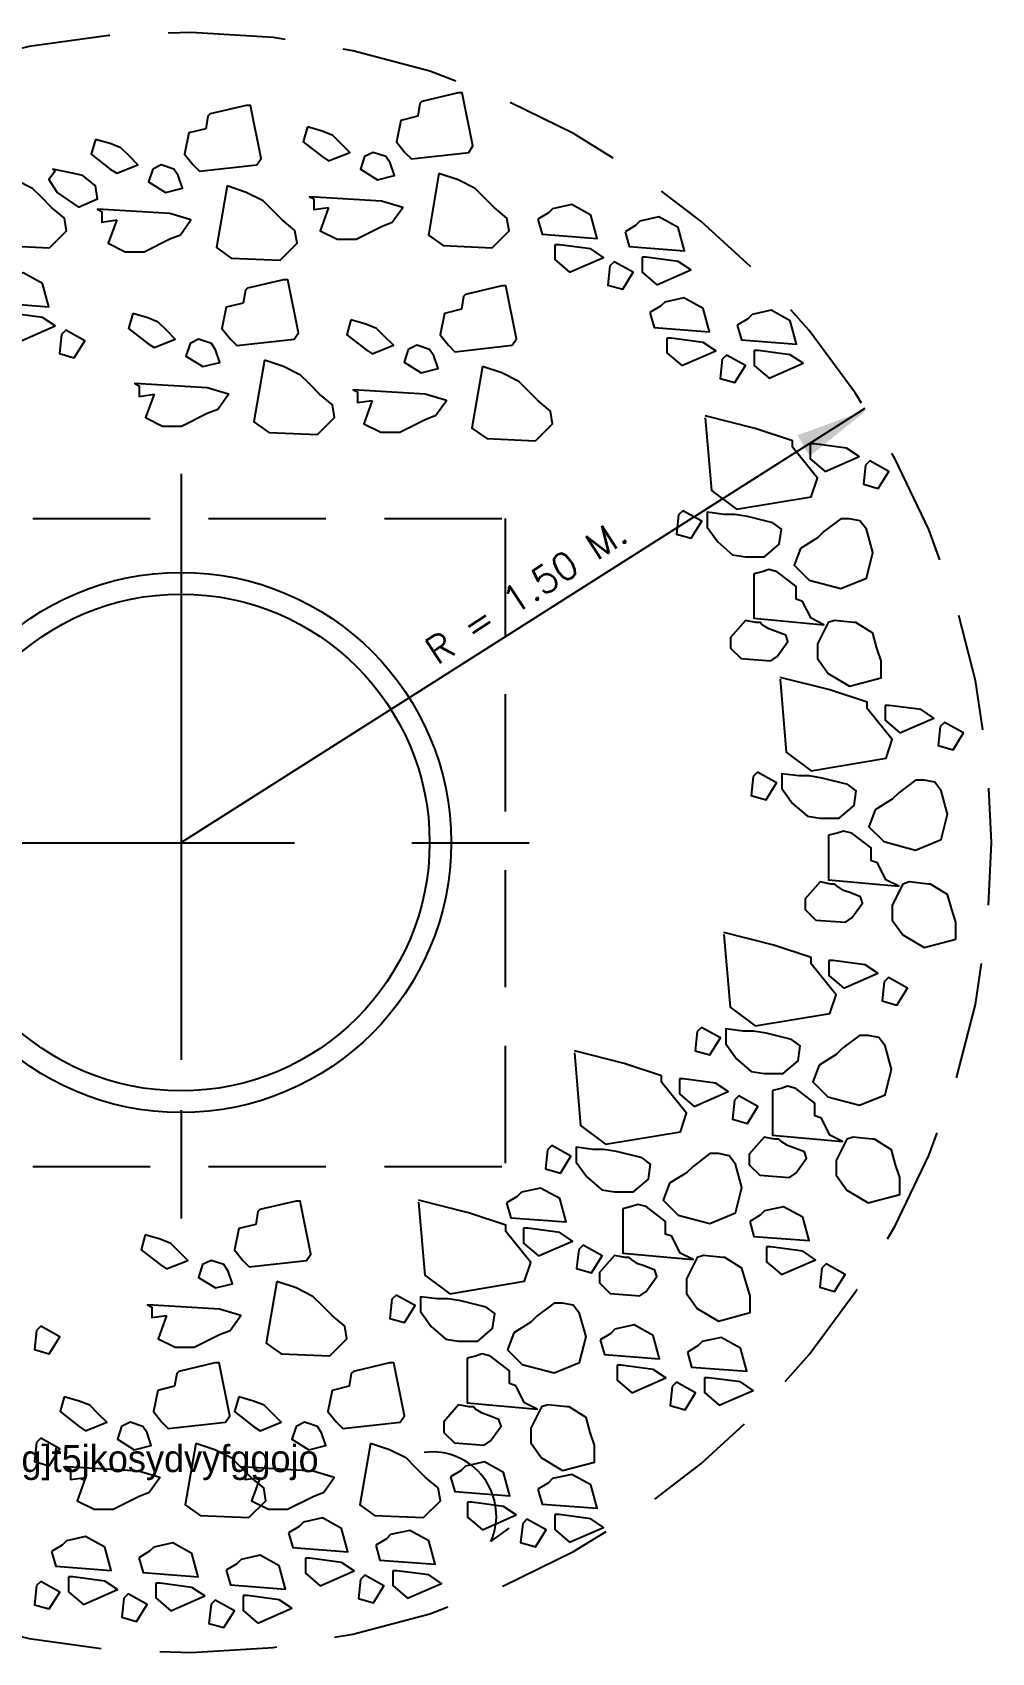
# Model space of a CAD drawing. Header units: inches. Extents: x -2548 to -2391, y 2200 to 2352.
# Drawn here: x -2460.54 to -2458.495, y 2324.824 to 2328.28 of the extents above; entities that cross this region are included whole.
import ezdxf

# ---------------------------------------------------------------- set-up
doc = ezdxf.new("R2010")
doc.units = ezdxf.units.IN
doc.header["$MEASUREMENT"] = 0
doc.linetypes.add('CENTER', pattern=[2, 1.25, -0.25, 0.25, -0.25])
doc.linetypes.add('HIDDEN', pattern=[0.375, 0.25, -0.125])
for name, color, linetype in [('1', 7, 'Continuous'), ('2', 2, 'Continuous'), ('3', 3, 'Continuous'), ('4', 4, 'Continuous')]:
    doc.layers.add(name, color=color, linetype=linetype)
doc.styles.add('ROMANS', font='romans', dxfattribs={"height": 0.1})
doc.styles.add('THAI', font='thai2')

msp = doc.modelspace()

# ---------------------------------------------------------------- linework, layer by layer
at = {"layer": '1'}
for p, q in [((-2460.22348, 2326.55207), (-2458.76469, 2327.47831)), ((-2460.22348, 2325.98123), (-2460.22348, 2325.74992))]:
    msp.add_line(p, q, dxfattribs=at)
at = {"layer": '1', "linetype": 'CENTER'}
msp.add_line((-2460.22348, 2327.33841), (-2460.22348, 2325.98123), dxfattribs=at)
at = {"layer": '1'}
for points in [[(-2459.7189, 2328.10112), (-2459.7551, 2328.09207), (-2459.76415, 2328.04685), (-2459.74605, 2328.02424), (-2459.73248, 2328.01067), (-2459.61029, 2328.02424), (-2459.60124, 2328.0378), (-2459.62386, 2328.15086), (-2459.63292, 2328.15086), (-2459.70985, 2328.13277), (-2459.71437, 2328.12825)], [(-2460.17068, 2328.07456), (-2460.20688, 2328.06551), (-2460.21593, 2328.02029), (-2460.19783, 2327.99768), (-2460.18425, 2327.98411), (-2460.06207, 2327.99768), (-2460.05301, 2328.01125), (-2460.07564, 2328.12431), (-2460.08469, 2328.12431), (-2460.16163, 2328.10622), (-2460.16615, 2328.10169)], [(-2459.95422, 2328.0785), (-2459.96328, 2328.04685), (-2459.92255, 2328.01519), (-2459.90897, 2328.00615), (-2459.86371, 2328.02424), (-2459.88182, 2328.04232), (-2459.89992, 2328.06041), (-2459.92255, 2328.06946), (-2459.95422, 2328.0785)], [(-2460.406, 2328.05195), (-2460.41505, 2328.02029), (-2460.37432, 2327.98863), (-2460.36075, 2327.97959), (-2460.31549, 2327.99768), (-2460.33359, 2328.01577), (-2460.3517, 2328.03386), (-2460.37432, 2328.0429), (-2460.406, 2328.05195)], [(-2460.28381, 2327.98863), (-2460.29286, 2327.9615), (-2460.25666, 2327.93889), (-2460.22046, 2327.94793), (-2460.22951, 2327.97507), (-2460.23856, 2327.98863), (-2460.26571, 2327.99768)], [(-2459.83204, 2328.01519), (-2459.84109, 2327.98806), (-2459.80488, 2327.96544), (-2459.76868, 2327.97449), (-2459.77773, 2328.00162), (-2459.78678, 2328.01519), (-2459.81393, 2328.02424)], [(-2460.61706, 2327.97901), (-2460.63969, 2327.84786), (-2460.60801, 2327.82525), (-2460.50393, 2327.82073), (-2460.46772, 2327.85691), (-2460.47225, 2327.88404), (-2460.4994, 2327.90665), (-2460.52203, 2327.92926), (-2460.54013, 2327.94735), (-2460.57633, 2327.96544)], [(-2460.49199, 2327.98411), (-2460.50556, 2327.96602), (-2460.48746, 2327.93889), (-2460.44221, 2327.90723), (-2460.40148, 2327.92532), (-2460.406, 2327.95245), (-2460.43315, 2327.97507), (-2460.45578, 2327.97959), (-2460.49651, 2327.98863)], [(-2459.67364, 2327.97901), (-2459.69627, 2327.84786), (-2459.66459, 2327.82525), (-2459.56051, 2327.82073), (-2459.5243, 2327.85691), (-2459.52883, 2327.88404), (-2459.55598, 2327.90665), (-2459.57861, 2327.92926), (-2459.59671, 2327.94735), (-2459.63292, 2327.96544)], [(-2460.12542, 2327.95245), (-2460.14805, 2327.8213), (-2460.11637, 2327.79869), (-2460.01229, 2327.79417), (-2459.97608, 2327.83035), (-2459.98061, 2327.85748), (-2460.00776, 2327.8801), (-2460.03039, 2327.90271), (-2460.04849, 2327.9208), (-2460.08469, 2327.93889)], [(-2459.90897, 2327.90665), (-2459.92707, 2327.85691), (-2459.89087, 2327.83882), (-2459.85014, 2327.83882), (-2459.79583, 2327.86595), (-2459.77321, 2327.875), (-2459.75058, 2327.90665), (-2459.79583, 2327.92022), (-2459.9497, 2327.92926), (-2459.94065, 2327.92474), (-2459.94065, 2327.90213)], [(-2460.36075, 2327.8801), (-2460.37885, 2327.83035), (-2460.34265, 2327.81226), (-2460.30192, 2327.81226), (-2460.24761, 2327.83939), (-2460.22498, 2327.84844), (-2460.20236, 2327.8801), (-2460.24761, 2327.89366), (-2460.40148, 2327.90271), (-2460.39243, 2327.89818), (-2460.39243, 2327.87557)], [(-2459.46297, 2327.88144), (-2459.45392, 2327.84979), (-2459.33626, 2327.84074), (-2459.34983, 2327.89049), (-2459.39056, 2327.9131), (-2459.43129, 2327.90405), (-2459.44034, 2327.89501)], [(-2459.27694, 2327.85489), (-2459.26789, 2327.82323), (-2459.15023, 2327.81418), (-2459.16381, 2327.86393), (-2459.20454, 2327.88654), (-2459.24526, 2327.8775), (-2459.25432, 2327.86845)], [(-2459.42677, 2327.82717), (-2459.42677, 2327.79552), (-2459.39509, 2327.76838), (-2459.32268, 2327.80004), (-2459.32268, 2327.80004), (-2459.34983, 2327.81813), (-2459.41771, 2327.82717)], [(-2459.3091, 2327.78195), (-2459.31363, 2327.74125), (-2459.28195, 2327.7322), (-2459.25932, 2327.76838), (-2459.30005, 2327.79099)], [(-2459.24074, 2327.80062), (-2459.24074, 2327.76896), (-2459.20906, 2327.74182), (-2459.13665, 2327.77348), (-2459.13665, 2327.77348), (-2459.16381, 2327.79157), (-2459.23169, 2327.80062)], [(-2460.63228, 2327.73538), (-2460.62322, 2327.70372), (-2460.50556, 2327.69468), (-2460.51914, 2327.74442), (-2460.55987, 2327.76703), (-2460.6006, 2327.75799), (-2460.60965, 2327.74894)], [(-2460.09095, 2327.70276), (-2460.12716, 2327.69371), (-2460.13621, 2327.64849), (-2460.1181, 2327.62588), (-2460.10453, 2327.61231), (-2459.98234, 2327.62588), (-2459.97329, 2327.63944), (-2459.99592, 2327.7525), (-2460.00497, 2327.7525), (-2460.0819, 2327.73442), (-2460.08643, 2327.72989)], [(-2459.62589, 2327.68948), (-2459.66209, 2327.68043), (-2459.67114, 2327.63521), (-2459.65304, 2327.6126), (-2459.63946, 2327.59903), (-2459.51727, 2327.6126), (-2459.50822, 2327.62617), (-2459.53085, 2327.73923), (-2459.5399, 2327.73923), (-2459.61684, 2327.72114), (-2459.62136, 2327.71661)], [(-2459.22379, 2327.68226), (-2459.21474, 2327.65061), (-2459.09708, 2327.64156), (-2459.11066, 2327.69131), (-2459.15139, 2327.71392), (-2459.19211, 2327.70488), (-2459.20117, 2327.69583)], [(-2459.03777, 2327.65571), (-2459.02872, 2327.62405), (-2458.91105, 2327.615), (-2458.92463, 2327.66475), (-2458.96536, 2327.68736), (-2459.00609, 2327.67832), (-2459.01514, 2327.66927)], [(-2460.59607, 2327.68111), (-2460.59607, 2327.64945), (-2460.56439, 2327.62232), (-2460.49199, 2327.65397), (-2460.49199, 2327.65397), (-2460.51914, 2327.67206), (-2460.58702, 2327.68111)], [(-2460.32628, 2327.68015), (-2460.33533, 2327.64849), (-2460.2946, 2327.61683), (-2460.28102, 2327.60779), (-2460.23577, 2327.62588), (-2460.25387, 2327.64397), (-2460.27197, 2327.66206), (-2460.2946, 2327.6711), (-2460.32628, 2327.68015)], [(-2459.86121, 2327.66687), (-2459.87026, 2327.63521), (-2459.82953, 2327.60355), (-2459.81596, 2327.59451), (-2459.7707, 2327.6126), (-2459.7888, 2327.63069), (-2459.80691, 2327.64878), (-2459.82953, 2327.65782), (-2459.86121, 2327.66687)], [(-2460.47841, 2327.63588), (-2460.48294, 2327.59518), (-2460.45126, 2327.58614), (-2460.42863, 2327.62232), (-2460.46936, 2327.64493)], [(-2460.20409, 2327.61683), (-2460.21314, 2327.5897), (-2460.17694, 2327.56709), (-2460.14073, 2327.57613), (-2460.14978, 2327.60326), (-2460.15883, 2327.61683), (-2460.18599, 2327.62588)], [(-2459.18759, 2327.62799), (-2459.18759, 2327.59634), (-2459.15591, 2327.5692), (-2459.0835, 2327.60086), (-2459.0835, 2327.60086), (-2459.11066, 2327.61895), (-2459.17854, 2327.62799)], [(-2459.73902, 2327.60355), (-2459.74807, 2327.57642), (-2459.71187, 2327.55381), (-2459.67567, 2327.56285), (-2459.68472, 2327.58999), (-2459.69377, 2327.60355), (-2459.72092, 2327.6126)], [(-2459.06993, 2327.58277), (-2459.07445, 2327.54207), (-2459.04277, 2327.53302), (-2459.02015, 2327.5692), (-2459.06088, 2327.59181)], [(-2459.00156, 2327.60144), (-2459.00156, 2327.56978), (-2458.96988, 2327.54265), (-2458.89748, 2327.5743), (-2458.89748, 2327.5743), (-2458.92463, 2327.59239), (-2458.99251, 2327.60144)], [(-2460.0457, 2327.58065), (-2460.06832, 2327.4495), (-2460.03665, 2327.42689), (-2459.93256, 2327.42237), (-2459.89636, 2327.45855), (-2459.90088, 2327.48568), (-2459.92803, 2327.50829), (-2459.95066, 2327.53091), (-2459.96876, 2327.549), (-2460.00497, 2327.56709)], [(-2459.58063, 2327.56737), (-2459.60326, 2327.43622), (-2459.57158, 2327.41361), (-2459.46749, 2327.40909), (-2459.43129, 2327.44527), (-2459.43582, 2327.4724), (-2459.46297, 2327.49502), (-2459.4856, 2327.51763), (-2459.5037, 2327.53572), (-2459.5399, 2327.55381)], [(-2460.28102, 2327.50829), (-2460.29912, 2327.45855), (-2460.26292, 2327.44046), (-2460.22219, 2327.44046), (-2460.16788, 2327.46759), (-2460.14526, 2327.47664), (-2460.12263, 2327.50829), (-2460.16788, 2327.52186), (-2460.32175, 2327.53091), (-2460.3127, 2327.52638), (-2460.3127, 2327.50377)], [(-2459.81596, 2327.49502), (-2459.83406, 2327.44527), (-2459.79785, 2327.42718), (-2459.75713, 2327.42718), (-2459.70282, 2327.45431), (-2459.68019, 2327.46336), (-2459.65756, 2327.49502), (-2459.70282, 2327.50858), (-2459.85669, 2327.51763), (-2459.84763, 2327.5131), (-2459.84763, 2327.49049)], [(-2458.88197, 2327.40226), (-2458.88197, 2327.3706), (-2458.8503, 2327.34347), (-2458.77789, 2327.37512), (-2458.77789, 2327.37512), (-2458.80504, 2327.39321), (-2458.87292, 2327.40226)], [(-2458.76431, 2327.35703), (-2458.76884, 2327.31633), (-2458.73716, 2327.30729), (-2458.71453, 2327.34347), (-2458.75526, 2327.36608)], [(-2459.16294, 2327.2508), (-2459.16747, 2327.2101), (-2459.13579, 2327.20106), (-2459.11316, 2327.23724), (-2459.15389, 2327.25985)], [(-2459.10189, 2327.24734), (-2459.10189, 2327.22473), (-2459.07927, 2327.19307), (-2459.04759, 2327.16594), (-2459.02044, 2327.16141), (-2458.97971, 2327.16141), (-2458.94803, 2327.18855), (-2458.9435, 2327.22021), (-2458.9616, 2327.23377), (-2459.01591, 2327.24734), (-2459.04306, 2327.25186), (-2459.06569, 2327.25186), (-2459.10189, 2327.25639)], [(-2458.90277, 2327.1795), (-2458.91635, 2327.14332), (-2458.88467, 2327.11167), (-2458.81679, 2327.09358), (-2458.76248, 2327.11619), (-2458.74891, 2327.17046), (-2458.76248, 2327.22021), (-2458.77606, 2327.2383), (-2458.79869, 2327.24282), (-2458.81679, 2327.24282), (-2458.85299, 2327.21568), (-2458.86657, 2327.20212)], [(-2459.00233, 2327.12523), (-2459.00233, 2327.03026), (-2458.85299, 2327.0167), (-2458.88015, 2327.03026), (-2458.89825, 2327.06644), (-2458.91182, 2327.07097), (-2458.91182, 2327.0981), (-2458.95255, 2327.12976), (-2458.97066, 2327.13428), (-2458.98423, 2327.12976)], [(-2459.02044, 2327.02574), (-2459.05211, 2326.98956), (-2459.05211, 2326.96695), (-2459.02949, 2326.94434), (-2458.96613, 2326.93982), (-2458.95255, 2326.94886), (-2458.92993, 2326.98052), (-2458.93445, 2326.99408), (-2458.95708, 2327.00313), (-2458.97066, 2327.00765), (-2458.98423, 2327.0167), (-2458.98876, 2327.02122), (-2458.99781, 2327.02122)], [(-2458.83037, 2327.02574), (-2458.84394, 2327.02122), (-2458.86657, 2326.97599), (-2458.86657, 2326.94434), (-2458.84394, 2326.91268), (-2458.79869, 2326.88555), (-2458.7308, 2326.90364), (-2458.7308, 2326.93982), (-2458.73986, 2326.96695), (-2458.74891, 2326.99861), (-2458.78511, 2327.02122), (-2458.78964, 2327.02122)], [(-2458.72252, 2326.84456), (-2458.72252, 2326.8129), (-2458.69085, 2326.78576), (-2458.61844, 2326.81742), (-2458.61844, 2326.81742), (-2458.64559, 2326.83551), (-2458.71347, 2326.84456)], [(-2458.60486, 2326.79933), (-2458.60939, 2326.75863), (-2458.57771, 2326.74958), (-2458.55508, 2326.78576), (-2458.59581, 2326.80838)], [(-2459.00349, 2326.6931), (-2459.00801, 2326.6524), (-2458.97634, 2326.64336), (-2458.95371, 2326.67954), (-2458.99444, 2326.70215)], [(-2458.94244, 2326.68964), (-2458.94244, 2326.66703), (-2458.91982, 2326.63537), (-2458.88814, 2326.60824), (-2458.86098, 2326.60371), (-2458.82026, 2326.60371), (-2458.78858, 2326.63085), (-2458.78405, 2326.6625), (-2458.80215, 2326.67607), (-2458.85646, 2326.68964), (-2458.88361, 2326.69416), (-2458.90624, 2326.69416), (-2458.94244, 2326.69868)], [(-2458.74332, 2326.6218), (-2458.7569, 2326.58562), (-2458.72522, 2326.55397), (-2458.65734, 2326.53588), (-2458.60303, 2326.55849), (-2458.58946, 2326.61276), (-2458.60303, 2326.6625), (-2458.61661, 2326.68059), (-2458.63924, 2326.68512), (-2458.65734, 2326.68512), (-2458.69354, 2326.65798), (-2458.70712, 2326.64441)], [(-2458.84288, 2326.56753), (-2458.84288, 2326.47256), (-2458.69354, 2326.459), (-2458.72069, 2326.47256), (-2458.7388, 2326.50874), (-2458.75237, 2326.51326), (-2458.75237, 2326.5404), (-2458.7931, 2326.57206), (-2458.8112, 2326.57658), (-2458.82478, 2326.57206)], [(-2458.86098, 2326.46804), (-2458.89266, 2326.43186), (-2458.89266, 2326.40925), (-2458.87004, 2326.38664), (-2458.80668, 2326.38211), (-2458.7931, 2326.39116), (-2458.77048, 2326.42282), (-2458.775, 2326.43638), (-2458.79763, 2326.44543), (-2458.8112, 2326.44995), (-2458.82478, 2326.459), (-2458.82931, 2326.46352), (-2458.83836, 2326.46352)], [(-2458.67091, 2326.46804), (-2458.68449, 2326.46352), (-2458.70712, 2326.41829), (-2458.70712, 2326.38664), (-2458.68449, 2326.35498), (-2458.63924, 2326.32784), (-2458.57135, 2326.34593), (-2458.57135, 2326.38211), (-2458.5804, 2326.40925), (-2458.58946, 2326.44091), (-2458.62566, 2326.46352), (-2458.63019, 2326.46352)], [(-2458.84211, 2326.30013), (-2458.84211, 2326.26848), (-2458.81043, 2326.24134), (-2458.73803, 2326.273), (-2458.73803, 2326.273), (-2458.76518, 2326.29109), (-2458.83306, 2326.30013)], [(-2458.72445, 2326.25491), (-2458.72898, 2326.21421), (-2458.6973, 2326.20516), (-2458.67467, 2326.24134), (-2458.7154, 2326.26395)], [(-2459.12308, 2326.14868), (-2459.1276, 2326.10798), (-2459.09592, 2326.09893), (-2459.0733, 2326.13511), (-2459.11403, 2326.15772)], [(-2459.06203, 2326.14522), (-2459.06203, 2326.1226), (-2459.0394, 2326.09095), (-2459.00773, 2326.06381), (-2458.98057, 2326.05929), (-2458.93984, 2326.05929), (-2458.90817, 2326.08642), (-2458.90364, 2326.11808), (-2458.92174, 2326.13165), (-2458.97605, 2326.14522), (-2459.0032, 2326.14974), (-2459.02583, 2326.14974), (-2459.06203, 2326.15426)], [(-2458.86291, 2326.07738), (-2458.87649, 2326.0412), (-2458.84481, 2326.00954), (-2458.77693, 2325.99145), (-2458.72262, 2326.01407), (-2458.70904, 2326.06833), (-2458.72262, 2326.11808), (-2458.7362, 2326.13617), (-2458.75882, 2326.14069), (-2458.77693, 2326.14069), (-2458.81313, 2326.11356), (-2458.82671, 2326.09999)], [(-2459.16101, 2326.04784), (-2459.16101, 2326.01618), (-2459.12934, 2325.98905), (-2459.05693, 2326.0207), (-2459.05693, 2326.0207), (-2459.08408, 2326.03879), (-2459.15196, 2326.04784)], [(-2458.96247, 2326.02311), (-2458.96247, 2325.92814), (-2458.81313, 2325.91457), (-2458.84028, 2325.92814), (-2458.85838, 2325.96432), (-2458.87196, 2325.96884), (-2458.87196, 2325.99598), (-2458.91269, 2326.02763), (-2458.93079, 2326.03215), (-2458.94437, 2326.02763)], [(-2459.04335, 2326.00261), (-2459.04788, 2325.96191), (-2459.0162, 2325.95287), (-2458.99357, 2325.98905), (-2459.0343, 2326.01166)], [(-2458.98057, 2325.92362), (-2459.01225, 2325.88744), (-2459.01225, 2325.86483), (-2458.98962, 2325.84221), (-2458.92627, 2325.83769), (-2458.91269, 2325.84674), (-2458.89006, 2325.87839), (-2458.89459, 2325.89196), (-2458.91722, 2325.901), (-2458.93079, 2325.90553), (-2458.94437, 2325.91457), (-2458.94889, 2325.91909), (-2458.95795, 2325.91909)], [(-2458.7905, 2325.92362), (-2458.80408, 2325.91909), (-2458.82671, 2325.87387), (-2458.82671, 2325.84221), (-2458.80408, 2325.81056), (-2458.75882, 2325.78342), (-2458.69094, 2325.80151), (-2458.69094, 2325.83769), (-2458.69999, 2325.86483), (-2458.70904, 2325.89648), (-2458.74525, 2325.91909), (-2458.74977, 2325.91909)], [(-2459.44198, 2325.89639), (-2459.4465, 2325.85568), (-2459.41483, 2325.84664), (-2459.3922, 2325.88282), (-2459.43293, 2325.90543)], [(-2459.38093, 2325.89292), (-2459.38093, 2325.87031), (-2459.35831, 2325.83865), (-2459.32663, 2325.81152), (-2459.29947, 2325.807), (-2459.25875, 2325.807), (-2459.22707, 2325.83413), (-2459.22254, 2325.86579), (-2459.24064, 2325.87935), (-2459.29495, 2325.89292), (-2459.3221, 2325.89744), (-2459.34473, 2325.89744), (-2459.38093, 2325.90197)], [(-2459.18181, 2325.82509), (-2459.19539, 2325.78891), (-2459.16371, 2325.75725), (-2459.09583, 2325.73916), (-2459.04152, 2325.76177), (-2459.02795, 2325.81604), (-2459.04152, 2325.86579), (-2459.0551, 2325.88388), (-2459.07773, 2325.8884), (-2459.09583, 2325.8884), (-2459.13203, 2325.86127), (-2459.14561, 2325.8477)], [(-2460.06438, 2325.73752), (-2460.10058, 2325.72848), (-2460.10963, 2325.68325), (-2460.09153, 2325.66064), (-2460.07795, 2325.64708), (-2459.95576, 2325.66064), (-2459.94671, 2325.67421), (-2459.96934, 2325.78727), (-2459.97839, 2325.78727), (-2460.05533, 2325.76918), (-2460.05985, 2325.76466)], [(-2459.52941, 2325.78342), (-2459.52036, 2325.75176), (-2459.40269, 2325.74272), (-2459.41627, 2325.79247), (-2459.457, 2325.81508), (-2459.49773, 2325.80603), (-2459.50678, 2325.79699)], [(-2459.28137, 2325.77082), (-2459.28137, 2325.67585), (-2459.13203, 2325.66228), (-2459.15918, 2325.67585), (-2459.17729, 2325.71202), (-2459.19086, 2325.71655), (-2459.19086, 2325.74368), (-2459.23159, 2325.77534), (-2459.24969, 2325.77986), (-2459.26327, 2325.77534)], [(-2459.01119, 2325.74359), (-2459.00214, 2325.71193), (-2458.88448, 2325.70288), (-2458.89805, 2325.75263), (-2458.93878, 2325.77524), (-2458.97951, 2325.7662), (-2458.98856, 2325.75715)], [(-2459.4932, 2325.72915), (-2459.4932, 2325.6975), (-2459.46152, 2325.67036), (-2459.38912, 2325.70202), (-2459.38912, 2325.70202), (-2459.41627, 2325.72011), (-2459.48415, 2325.72915)], [(-2460.2997, 2325.71491), (-2460.30875, 2325.68325), (-2460.26802, 2325.6516), (-2460.25445, 2325.64255), (-2460.20919, 2325.66064), (-2460.22729, 2325.67873), (-2460.2454, 2325.69682), (-2460.26802, 2325.70587), (-2460.2997, 2325.71491)], [(-2459.37554, 2325.68393), (-2459.38007, 2325.64323), (-2459.34839, 2325.63418), (-2459.32576, 2325.67036), (-2459.36649, 2325.69297)], [(-2458.97499, 2325.68932), (-2458.97499, 2325.65766), (-2458.94331, 2325.63053), (-2458.8709, 2325.66218), (-2458.8709, 2325.66218), (-2458.89805, 2325.68027), (-2458.96594, 2325.68932)], [(-2460.17751, 2325.6516), (-2460.18656, 2325.62446), (-2460.15036, 2325.60185), (-2460.11416, 2325.6109), (-2460.12321, 2325.63803), (-2460.13226, 2325.6516), (-2460.15941, 2325.66064)], [(-2459.29947, 2325.67132), (-2459.33115, 2325.63514), (-2459.33115, 2325.61253), (-2459.30853, 2325.58992), (-2459.24517, 2325.5854), (-2459.23159, 2325.59444), (-2459.20896, 2325.6261), (-2459.21349, 2325.63967), (-2459.23612, 2325.64871), (-2459.24969, 2325.65323), (-2459.26327, 2325.66228), (-2459.2678, 2325.6668), (-2459.27685, 2325.6668)], [(-2459.1094, 2325.67132), (-2459.12298, 2325.6668), (-2459.14561, 2325.62158), (-2459.14561, 2325.58992), (-2459.12298, 2325.55826), (-2459.07773, 2325.53113), (-2459.00984, 2325.54922), (-2459.00984, 2325.5854), (-2459.01889, 2325.61253), (-2459.02795, 2325.64419), (-2459.06415, 2325.6668), (-2459.06867, 2325.6668)], [(-2458.85733, 2325.64409), (-2458.86185, 2325.60339), (-2458.83017, 2325.59435), (-2458.80755, 2325.63053), (-2458.84827, 2325.65314)], [(-2460.01912, 2325.61542), (-2460.04175, 2325.48427), (-2460.01007, 2325.46166), (-2459.90598, 2325.45713), (-2459.86978, 2325.49331), (-2459.87431, 2325.52045), (-2459.90146, 2325.54306), (-2459.92409, 2325.56567), (-2459.94219, 2325.58376), (-2459.97839, 2325.60185)], [(-2459.77417, 2325.5777), (-2459.77869, 2325.537), (-2459.74701, 2325.52795), (-2459.72439, 2325.56413), (-2459.76512, 2325.58674)], [(-2459.71312, 2325.57424), (-2459.71312, 2325.55162), (-2459.69049, 2325.51997), (-2459.65882, 2325.49283), (-2459.63166, 2325.48831), (-2459.59093, 2325.48831), (-2459.55926, 2325.51544), (-2459.55473, 2325.5471), (-2459.57283, 2325.56067), (-2459.62714, 2325.57424), (-2459.65429, 2325.57876), (-2459.67692, 2325.57876), (-2459.71312, 2325.58328)], [(-2460.25445, 2325.54306), (-2460.27255, 2325.49331), (-2460.23634, 2325.47522), (-2460.19562, 2325.47522), (-2460.14131, 2325.50236), (-2460.11868, 2325.5114), (-2460.09605, 2325.54306), (-2460.14131, 2325.55663), (-2460.29518, 2325.56567), (-2460.28612, 2325.56115), (-2460.28612, 2325.53854)], [(-2459.514, 2325.5064), (-2459.52758, 2325.47022), (-2459.4959, 2325.43856), (-2459.42802, 2325.42047), (-2459.37371, 2325.44309), (-2459.36014, 2325.49735), (-2459.37371, 2325.5471), (-2459.38729, 2325.56519), (-2459.40992, 2325.56971), (-2459.42802, 2325.56971), (-2459.46422, 2325.54258), (-2459.4778, 2325.52901)], [(-2460.53156, 2325.51131), (-2460.53609, 2325.4706), (-2460.50441, 2325.46156), (-2460.48178, 2325.49774), (-2460.52251, 2325.52035)], [(-2459.33009, 2325.49129), (-2459.32104, 2325.45964), (-2459.20338, 2325.45059), (-2459.21696, 2325.50034), (-2459.25769, 2325.52295), (-2459.29842, 2325.5139), (-2459.30747, 2325.50486)], [(-2459.14407, 2325.46474), (-2459.13502, 2325.43308), (-2459.01735, 2325.42403), (-2459.03093, 2325.47378), (-2459.07166, 2325.49639), (-2459.11239, 2325.48735), (-2459.12144, 2325.4783)], [(-2460.23711, 2325.39228), (-2460.27332, 2325.38324), (-2460.28237, 2325.33801), (-2460.26427, 2325.3154), (-2460.25069, 2325.30183), (-2460.1285, 2325.3154), (-2460.11945, 2325.32897), (-2460.14208, 2325.44203), (-2460.15113, 2325.44203), (-2460.22806, 2325.42394), (-2460.23259, 2325.41941)], [(-2459.86506, 2325.39228), (-2459.90127, 2325.38324), (-2459.91032, 2325.33801), (-2459.89222, 2325.3154), (-2459.87864, 2325.30183), (-2459.75645, 2325.3154), (-2459.7474, 2325.32897), (-2459.77003, 2325.44203), (-2459.77908, 2325.44203), (-2459.85601, 2325.42394), (-2459.86054, 2325.41941)], [(-2459.61356, 2325.45213), (-2459.61356, 2325.35716), (-2459.46422, 2325.34359), (-2459.49137, 2325.35716), (-2459.50948, 2325.39334), (-2459.52305, 2325.39786), (-2459.52305, 2325.425), (-2459.56378, 2325.45665), (-2459.58188, 2325.46117), (-2459.59546, 2325.45665)], [(-2459.29389, 2325.43702), (-2459.29389, 2325.40537), (-2459.26221, 2325.37823), (-2459.1898, 2325.40989), (-2459.1898, 2325.40989), (-2459.21696, 2325.42798), (-2459.28484, 2325.43702)], [(-2459.10786, 2325.41047), (-2459.10786, 2325.37881), (-2459.07619, 2325.35167), (-2459.00378, 2325.38333), (-2459.00378, 2325.38333), (-2459.03093, 2325.40142), (-2459.09881, 2325.41047)], [(-2460.47244, 2325.36967), (-2460.48149, 2325.33801), (-2460.44076, 2325.30635), (-2460.42718, 2325.29731), (-2460.38193, 2325.3154), (-2460.40003, 2325.33349), (-2460.41813, 2325.35158), (-2460.44076, 2325.36062), (-2460.47244, 2325.36967)], [(-2460.10039, 2325.36967), (-2460.10944, 2325.33801), (-2460.06871, 2325.30635), (-2460.05513, 2325.29731), (-2460.00988, 2325.3154), (-2460.02798, 2325.33349), (-2460.04608, 2325.35158), (-2460.06871, 2325.36062), (-2460.10039, 2325.36967)], [(-2459.17623, 2325.3918), (-2459.18075, 2325.3511), (-2459.14907, 2325.34205), (-2459.12645, 2325.37823), (-2459.16718, 2325.40084)], [(-2459.63166, 2325.35264), (-2459.66334, 2325.31646), (-2459.66334, 2325.29385), (-2459.64071, 2325.27123), (-2459.57736, 2325.26671), (-2459.56378, 2325.27576), (-2459.54115, 2325.30741), (-2459.54568, 2325.32098), (-2459.56831, 2325.33002), (-2459.58188, 2325.33455), (-2459.59546, 2325.34359), (-2459.59999, 2325.34811), (-2459.60904, 2325.34811)], [(-2459.44159, 2325.35264), (-2459.45517, 2325.34811), (-2459.4778, 2325.30289), (-2459.4778, 2325.27123), (-2459.45517, 2325.23958), (-2459.40992, 2325.21244), (-2459.34203, 2325.23053), (-2459.34203, 2325.26671), (-2459.35108, 2325.29385), (-2459.36014, 2325.3255), (-2459.39634, 2325.34811), (-2459.40086, 2325.34811)], [(-2460.35025, 2325.30635), (-2460.3593, 2325.27922), (-2460.3231, 2325.25661), (-2460.2869, 2325.26565), (-2460.29595, 2325.29279), (-2460.305, 2325.30635), (-2460.33215, 2325.3154)], [(-2459.9782, 2325.30635), (-2459.98725, 2325.27922), (-2459.95105, 2325.25661), (-2459.91484, 2325.26565), (-2459.92389, 2325.29279), (-2459.93294, 2325.30635), (-2459.9601, 2325.3154)], [(-2460.53156, 2325.27229), (-2460.53609, 2325.23159), (-2460.50441, 2325.22254), (-2460.48178, 2325.25872), (-2460.52251, 2325.28134)], [(-2460.19186, 2325.27017), (-2460.21449, 2325.13902), (-2460.18281, 2325.11641), (-2460.07872, 2325.11189), (-2460.04252, 2325.14807), (-2460.04704, 2325.1752), (-2460.0742, 2325.19782), (-2460.09682, 2325.22043), (-2460.11493, 2325.23852), (-2460.15113, 2325.25661)], [(-2459.81981, 2325.27017), (-2459.84244, 2325.13902), (-2459.81076, 2325.11641), (-2459.70667, 2325.11189), (-2459.67047, 2325.14807), (-2459.67499, 2325.1752), (-2459.70215, 2325.19782), (-2459.72477, 2325.22043), (-2459.74288, 2325.23852), (-2459.77908, 2325.25661)], [(-2460.42718, 2325.19782), (-2460.44529, 2325.14807), (-2460.40908, 2325.12998), (-2460.36835, 2325.12998), (-2460.31405, 2325.15711), (-2460.29142, 2325.16616), (-2460.26879, 2325.19782), (-2460.31405, 2325.21138), (-2460.46791, 2325.22043), (-2460.45886, 2325.21591), (-2460.45886, 2325.19329)], [(-2460.05513, 2325.19782), (-2460.07323, 2325.14807), (-2460.03703, 2325.12998), (-2459.9963, 2325.12998), (-2459.942, 2325.15711), (-2459.91937, 2325.16616), (-2459.89674, 2325.19782), (-2459.942, 2325.21138), (-2460.09586, 2325.22043), (-2460.08681, 2325.21591), (-2460.08681, 2325.19329)], [(-2459.649, 2325.19916), (-2459.63994, 2325.16751), (-2459.52228, 2325.15846), (-2459.53586, 2325.20821), (-2459.57659, 2325.23082), (-2459.61732, 2325.22178), (-2459.62637, 2325.21273)], [(-2459.46297, 2325.17261), (-2459.45392, 2325.14095), (-2459.33626, 2325.1319), (-2459.34983, 2325.18165), (-2459.39056, 2325.20426), (-2459.43129, 2325.19522), (-2459.44034, 2325.18617)], [(-2459.61279, 2325.14489), (-2459.61279, 2325.11324), (-2459.58111, 2325.0861), (-2459.50871, 2325.11776), (-2459.50871, 2325.11776), (-2459.53586, 2325.13585), (-2459.60374, 2325.14489)], [(-2459.99447, 2325.07966), (-2459.98542, 2325.048), (-2459.86776, 2325.03895), (-2459.88134, 2325.0887), (-2459.92206, 2325.11131), (-2459.96279, 2325.10227), (-2459.97184, 2325.09322)], [(-2459.49513, 2325.09967), (-2459.49965, 2325.05897), (-2459.46798, 2325.04992), (-2459.44535, 2325.0861), (-2459.48608, 2325.10871)], [(-2459.42677, 2325.11834), (-2459.42677, 2325.08668), (-2459.39509, 2325.05955), (-2459.32268, 2325.0912), (-2459.32268, 2325.0912), (-2459.34983, 2325.10929), (-2459.41771, 2325.11834)], [(-2460.4994, 2325.03982), (-2460.49035, 2325.00816), (-2460.37269, 2324.99912), (-2460.38626, 2325.04886), (-2460.42699, 2325.07148), (-2460.46772, 2325.06243), (-2460.47677, 2325.05339)], [(-2459.80845, 2325.0531), (-2459.7994, 2325.02144), (-2459.68173, 2325.0124), (-2459.69531, 2325.06214), (-2459.73604, 2325.08476), (-2459.77677, 2325.07571), (-2459.78582, 2325.06667)], [(-2460.31337, 2325.02654), (-2460.30432, 2324.99488), (-2460.18666, 2324.98584), (-2460.20024, 2325.03559), (-2460.24097, 2325.0582), (-2460.2817, 2325.04915), (-2460.29075, 2325.04011)], [(-2460.12735, 2324.99998), (-2460.1183, 2324.96833), (-2460.00063, 2324.95928), (-2460.01421, 2325.00903), (-2460.05494, 2325.03164), (-2460.09567, 2325.0226), (-2460.10472, 2325.01355)], [(-2459.95827, 2325.02539), (-2459.95827, 2324.99373), (-2459.92659, 2324.96659), (-2459.85418, 2324.99825), (-2459.85418, 2324.99825), (-2459.88134, 2325.01634), (-2459.94922, 2325.02539)], [(-2459.77224, 2324.99883), (-2459.77224, 2324.96717), (-2459.74056, 2324.94004), (-2459.66816, 2324.97169), (-2459.66816, 2324.97169), (-2459.69531, 2324.98978), (-2459.76319, 2324.99883)], [(-2460.53156, 2324.96688), (-2460.53609, 2324.92618), (-2460.50441, 2324.91714), (-2460.48178, 2324.95332), (-2460.52251, 2324.97593)], [(-2460.4632, 2324.98555), (-2460.4632, 2324.95389), (-2460.43152, 2324.92676), (-2460.35911, 2324.95842), (-2460.35911, 2324.95842), (-2460.38626, 2324.97651), (-2460.45415, 2324.98555)], [(-2460.27717, 2324.97227), (-2460.27717, 2324.94061), (-2460.24549, 2324.91348), (-2460.17308, 2324.94514), (-2460.17308, 2324.94514), (-2460.20024, 2324.96323), (-2460.26812, 2324.97227)], [(-2459.84061, 2324.98016), (-2459.84513, 2324.93946), (-2459.81345, 2324.93042), (-2459.79083, 2324.96659), (-2459.83155, 2324.98921)], [(-2460.34553, 2324.94033), (-2460.35006, 2324.89962), (-2460.31838, 2324.89058), (-2460.29575, 2324.92676), (-2460.33648, 2324.94937)], [(-2460.15951, 2324.92705), (-2460.16403, 2324.88635), (-2460.13235, 2324.8773), (-2460.10973, 2324.91348), (-2460.15046, 2324.93609)], [(-2460.09114, 2324.94571), (-2460.09114, 2324.91406), (-2460.05947, 2324.88692), (-2459.98706, 2324.91858), (-2459.98706, 2324.91858), (-2460.01421, 2324.93667), (-2460.08209, 2324.94571)]]:
    msp.add_lwpolyline(points, close=True, dxfattribs=at)
for points in [[(-2459.10589, 2327.45802), (-2459.0926, 2327.30262), (-2459.03945, 2327.26278), (-2458.88, 2327.28934), (-2458.86671, 2327.32918), (-2458.91986, 2327.39557), (-2458.91986, 2327.40885), (-2458.99959, 2327.43541), (-2459.10589, 2327.46196)], [(-2458.94644, 2326.90032), (-2458.93315, 2326.74492), (-2458.88, 2326.70508), (-2458.72055, 2326.73164), (-2458.70726, 2326.77148), (-2458.76041, 2326.83787), (-2458.76041, 2326.85115), (-2458.84014, 2326.8777), (-2458.94644, 2326.90426)], [(-2459.06603, 2326.35589), (-2459.05274, 2326.20049), (-2458.99959, 2326.16066), (-2458.84014, 2326.18722), (-2458.82685, 2326.22705), (-2458.88, 2326.29345), (-2458.88, 2326.30672), (-2458.95973, 2326.33328), (-2459.06603, 2326.35984)], [(-2459.38493, 2326.1036), (-2459.37164, 2325.9482), (-2459.31849, 2325.90837), (-2459.15904, 2325.93492), (-2459.14575, 2325.97476), (-2459.1989, 2326.04115), (-2459.1989, 2326.05443), (-2459.27863, 2326.08099), (-2459.38493, 2326.10754)], [(-2459.71712, 2325.78491), (-2459.70383, 2325.62951), (-2459.65068, 2325.58968), (-2459.49123, 2325.61624), (-2459.47794, 2325.65607), (-2459.53109, 2325.72247), (-2459.53109, 2325.73574), (-2459.61082, 2325.7623), (-2459.71712, 2325.78886)]]:
    msp.add_lwpolyline(points, dxfattribs=at)
at = {"layer": '1', "linetype": 'CENTER'}
msp.add_lwpolyline([(-2467.23158, 2326.55121), (-2459.33832, 2326.55121)], dxfattribs=at)
at = {"layer": '2'}
msp.add_line((-2459.56283, 2325.06071), (-2459.524, 2325.08947), dxfattribs=at)
at = {"layer": '2', "linetype": 'HIDDEN'}
msp.add_arc((-2460.22348, 2326.55207), 1.728, 181.43254, 178.56746, dxfattribs=at)
at = {"layer": '2'}
msp.add_arc((-2459.68777, 2325.11564), 0.13648, 336.26353, 97.22853, dxfattribs=at)
at = {"layer": '3', "color": 2, "linetype": 'HIDDEN'}
for points in [[(-2460.91468, 2327.24327), (-2459.53228, 2327.24327)], [(-2459.53228, 2327.24327), (-2459.53228, 2325.86087)], [(-2460.91468, 2325.86087), (-2459.53228, 2325.86087)]]:
    msp.add_lwpolyline(points, dxfattribs=at)
at = {"layer": '4', "color": 2}
for radius in [0.576, 0.52992]:
    msp.add_circle((-2460.22348, 2326.55207), radius, dxfattribs=at)
at = {"layer": '4', "color": 8}
msp.add_solid([(-2458.90904, 2327.42102), (-2458.88362, 2327.37592), (-2458.76102, 2327.47475)], dxfattribs=at)

# ---------------------------------------------------------------- texts
at = {"layer": '2', "style": 'THAI'}
msp.add_text('sbogg]t5jkosydvyfggojo', height=0.0576, dxfattribs=at).set_placement((-2460.73081, 2325.20902))
at = {"layer": '4', "color": 2, "style": 'ROMANS'}
msp.add_text('R = 1.50 M.', height=0.0576, rotation=33.18446, dxfattribs=at).set_placement((-2459.67736, 2326.92912))

doc.saveas('drawing.dxf')
